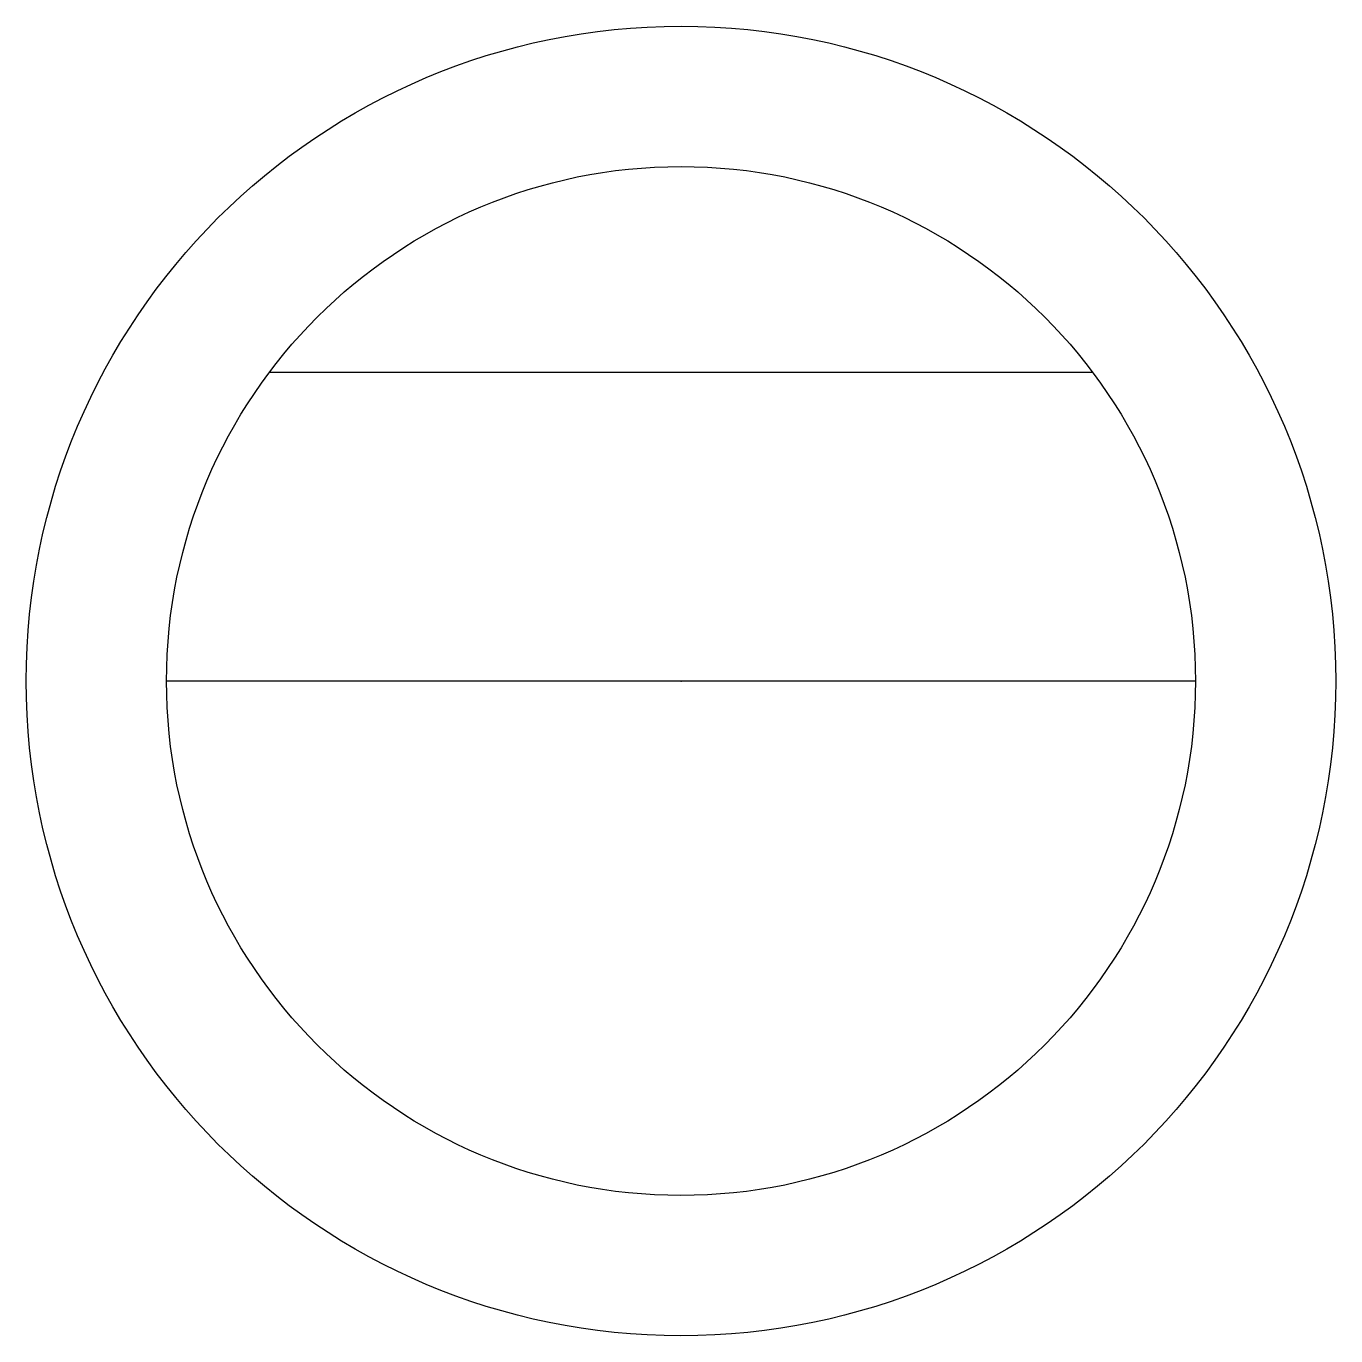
# Model space of a CAD drawing. Header units: millimetres. Extents: x -35 to 35, y -35 to 35.
import ezdxf

# ---------------------------------------------------------------- set-up
doc = ezdxf.new("R2010")
doc.units = ezdxf.units.MM
doc.layers.get('0').update_dxf_attribs({"linetype": 'CONTINUOUS'})

msp = doc.modelspace()

# ---------------------------------------------------------------- linework, layer by layer
for p, q in [((-22, 16.5), (22, 16.5)), ((27.5, 0), (-27.5, 0))]:
    msp.add_line(p, q)
for radius in [35, 27.5]:
    msp.add_circle((0, 0), radius)
msp.add_point((0, 0))

doc.saveas('drawing.dxf')
